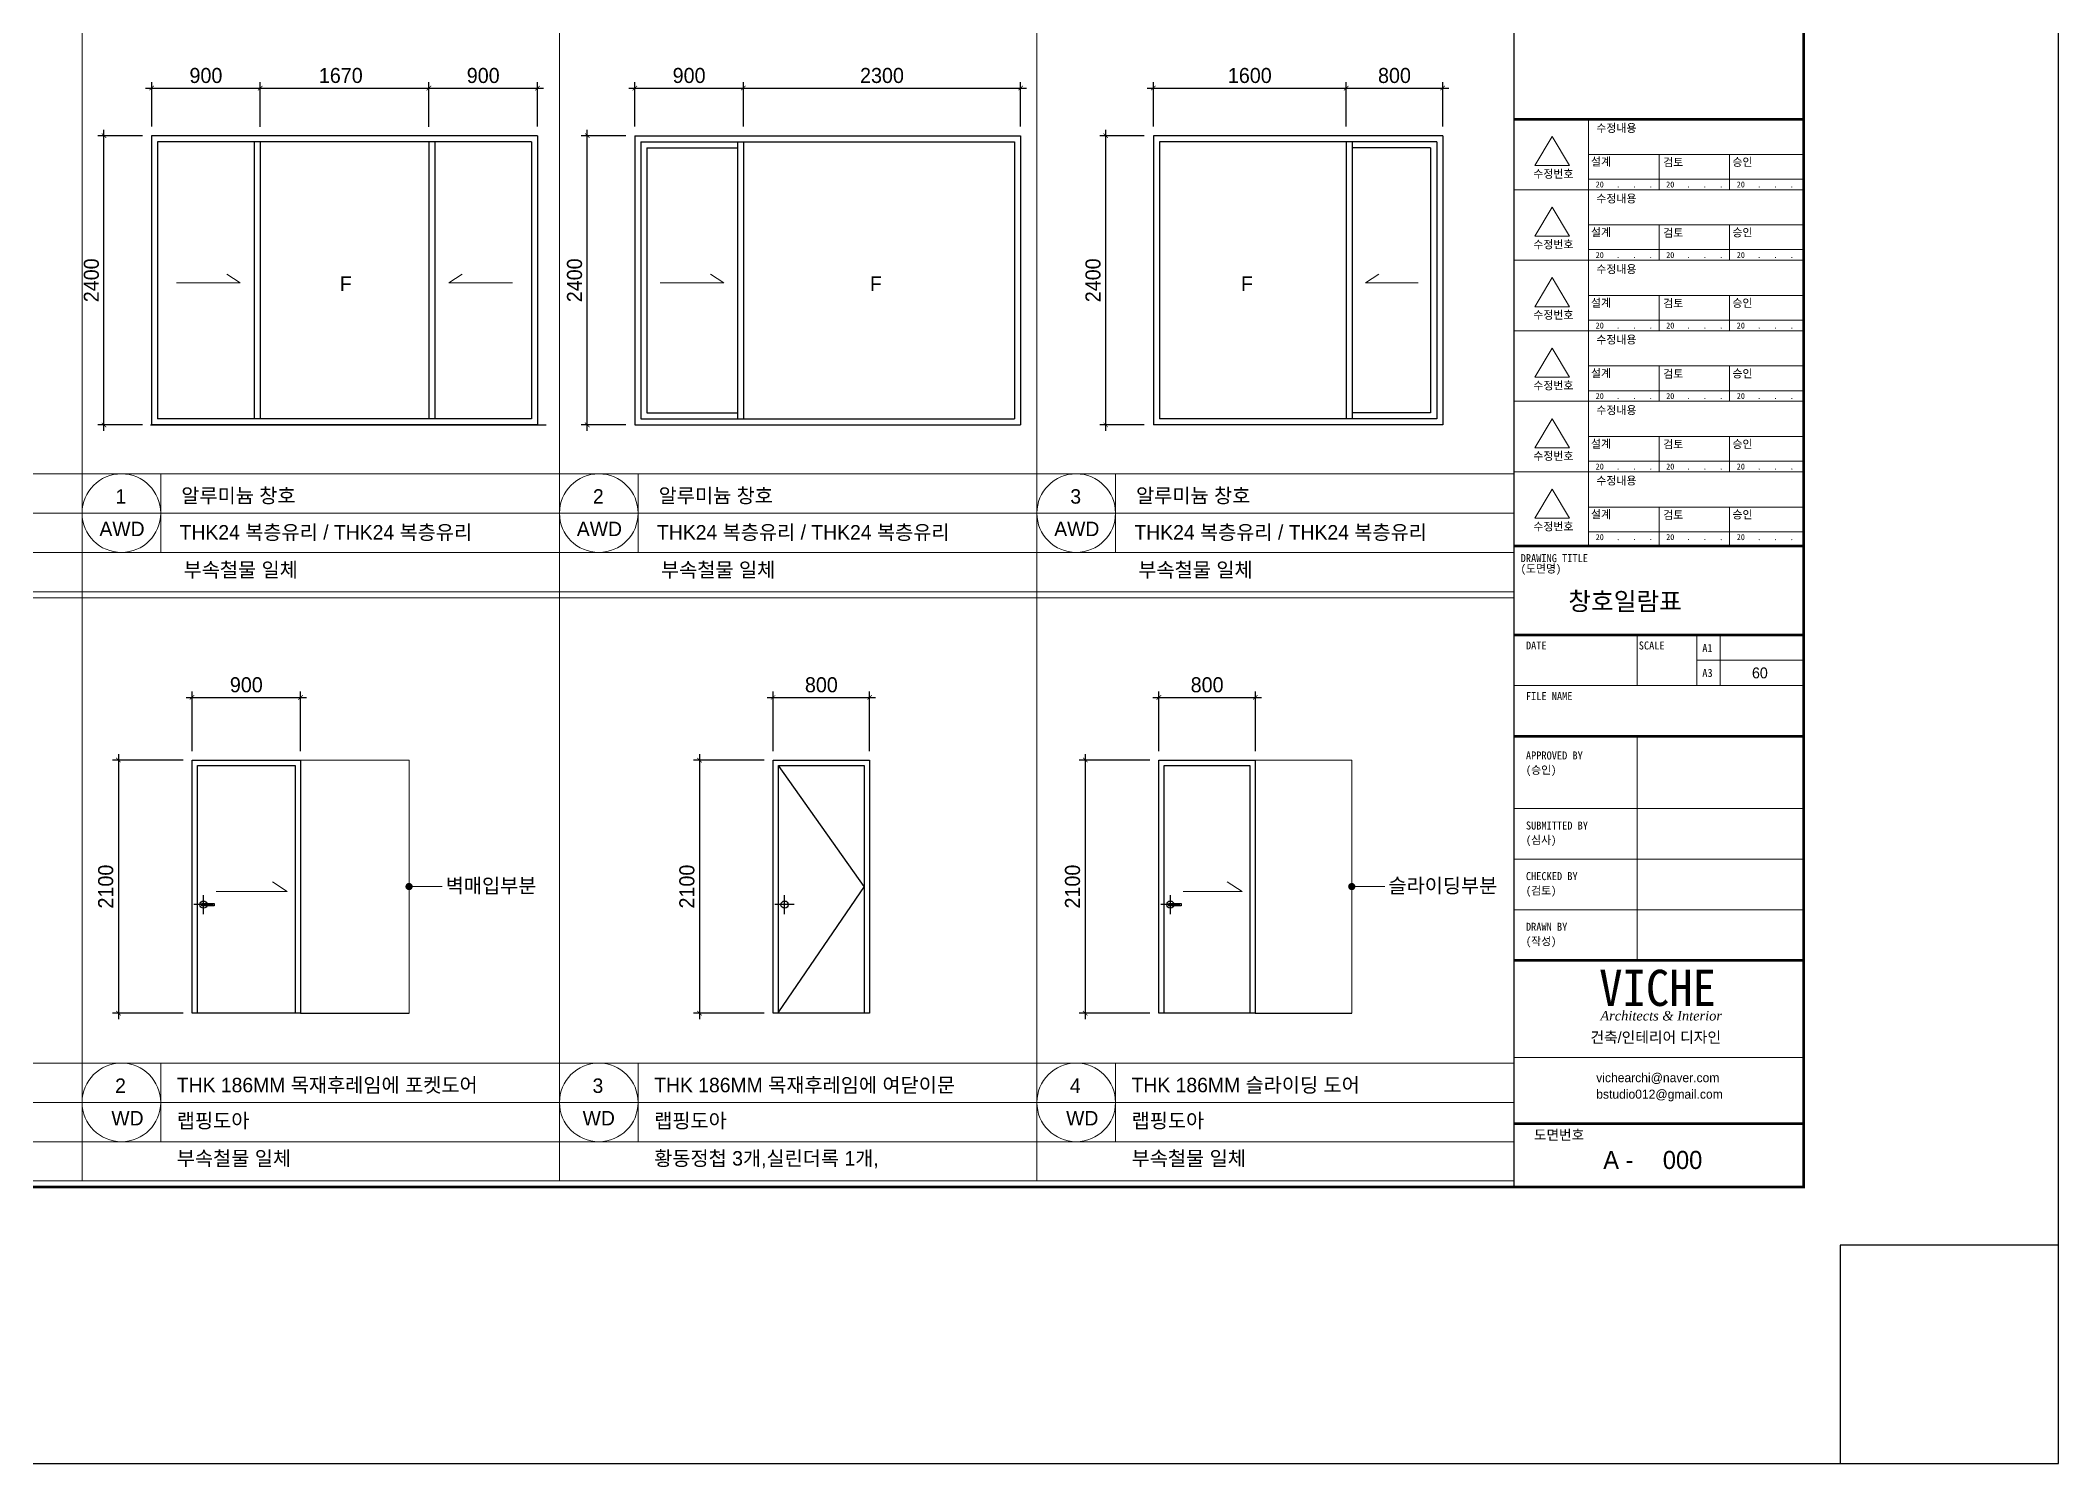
# Model space of a CAD drawing. Header units: millimetres. Extents: x 2237537 to 2823092, y 532110 to 734861.
# Drawn here: x 2459702 to 2476443, y 678929 to 690740 of the extents above; entities that cross this region are included whole.
import ezdxf
from ezdxf.enums import TextEntityAlignment as Align
from ezdxf.lldxf.tags import DXFTag

# ---------------------------------------------------------------- set-up
doc = ezdxf.new("R2010")
doc.units = ezdxf.units.MM
doc.header["$LTSCALE"] = 300
doc.header["$MEASUREMENT"] = 0
doc.layers.get('0').update_dxf_attribs({"lineweight": 0})
for name, color, linetype in [('2', 2, 'Continuous'), ('6', 6, 'Continuous'), ('A-ELEV-2', 2, 'Continuous'), ('A-GLAZ-SILL', 1, 'Continuous'), ('A-SHT', 9, 'Continuous'), ('BOX-T1', 3, 'Continuous'), ('BOX-T2', 4, 'Continuous'), ('CEN', 1, 'CEN'), ('COL', 2, 'Continuous'), ('DIM', 7, 'Continuous'), ('ELE', 6, 'Continuous'), ('Elev_Plan_S', 7, 'Continuous'), ('FORM', 4, 'Continuous'), ('TEX', 3, 'Continuous'), ('WID', 4, 'Continuous'), ('도면층4', 3, 'Continuous')]:
    doc.layers.add(name, color=color, linetype=linetype)
doc.styles.add('box3', font='Expo M.ttf')
doc.styles.add('box4', font='GulimChe.ttf')
doc.styles.add('doul2', font='TIMESI.TTF')
doc.styles.add('M', font='H2HDRM.TTF')
doc.styles.add('RXHS', font='Expo M.ttf')
doc.styles.add('STYLE1', font='DotumChe.ttf')
doc.styles.add('주열', font='Dotum.ttf')
doc.styles.add('타이틀', font='H2HDRM.TTF')
tags = doc.linetypes.add('CEN', pattern=[62, 60, -1, 0, -1]).pattern_tags.tags
tags[10:11] = [DXFTag(74, 4), DXFTag(75, 0), DXFTag(340, '0'), DXFTag(46, 1.0), DXFTag(50, 0.0), DXFTag(44, 0.0), DXFTag(45, 0.0)]
tags[8:9] = [DXFTag(74, 4), DXFTag(75, 0), DXFTag(340, '0'), DXFTag(46, 1.0), DXFTag(50, 0.0), DXFTag(44, 0.0), DXFTag(45, 0.0)]
tags[6:7] = [DXFTag(74, 4), DXFTag(75, 0), DXFTag(340, '0'), DXFTag(46, 1.0), DXFTag(50, 0.0), DXFTag(44, 0.0), DXFTag(45, 0.0)]
tags[4:5] = [DXFTag(74, 4), DXFTag(75, 0), DXFTag(340, '0'), DXFTag(46, 1.0), DXFTag(50, 0.0), DXFTag(44, 0.0), DXFTag(45, 0.0)]
tags = doc.linetypes.add('HID', pattern=[2.3, 1.5, -0.8]).pattern_tags.tags
tags[6:7] = [DXFTag(74, 4), DXFTag(75, 0), DXFTag(340, '0'), DXFTag(46, 1.0), DXFTag(50, 0.0), DXFTag(44, 0.0), DXFTag(45, 0.0)]
tags[4:5] = [DXFTag(74, 4), DXFTag(75, 0), DXFTag(340, '0'), DXFTag(46, 1.0), DXFTag(50, 0.0), DXFTag(44, 0.0), DXFTag(45, 0.0)]
doc.dimstyles.new('M_DIMS_1_50', dxfattribs={"dimscale": 25, "dimtxt": 5, "dimasz": 1.5, "dimexe": 2, "dimexo": 3, "dimgap": 1, "dimtad": 0, "dimdec": 0, "dimlfac": -1, "dimzin": 3, "dimdsep": 46, "dimtxsty": 'M', "dimblk": 'ARCHTICK', "dimcen": 1, "dimdle": 2, "dimclrt": 256, "dimadec": 0, "dimazin": 0, "dimtfac": 0.75, "dimtdec": 0, "dimtix": 1, "dimtmove": 1, "dimatfit": 3, "dimfxl": 1, "dimtvp": 0.75, "dimtolj": 1, "dimtzin": 0, "dimlwd": -1, "dimlwe": -1, "dimarcsym": 0})

# ---------------------------------------------------------------- blocks, each defined once
blk = doc.blocks.new('_ArchTick')
at = {"color": 0, "linetype": 'ByBlock', "const_width": 0.15}
blk.add_lwpolyline([(-0.5, -0.5), (0.5, 0.5)], dxfattribs=at)
blk = doc.blocks.new('*D5')
at = {"layer": 'DEFPOINTS', "color": 0, "ltscale": 10000}
for p in [(2460960, 684768), (2460349, 682668), (2460960, 682668)]:
    blk.add_point(p, dxfattribs=at)
at = {"layer": 'Elev_Plan_S', "color": 0, "ltscale": 10000}
for p, q in [((2460885, 684768), (2460299, 684768)), ((2460349, 684818), (2460349, 682618)), ((2460885, 682668), (2460299, 682668))]:
    blk.add_line(p, q, dxfattribs=at)
at = {"layer": 'Elev_Plan_S', "color": 0, "ltscale": 10000, "xscale": 37.5, "yscale": 37.5, "zscale": 37.5}
for p, rotation in [((2460349, 684768), 90), ((2460349, 682668), 270)]:
    blk.add_blockref('_ArchTick', p, dxfattribs=dict(at, rotation=rotation))
at = {"layer": 'Elev_Plan_S', "ltscale": 10000, "insert": (2460244, 683718), "char_height": 125, "attachment_point": 5, "rotation": 90, "style": 'M'}
blk.add_mtext('\\A1;2100', dxfattribs=at)
blk = doc.blocks.new('*D6')
at = {"layer": 'DEFPOINTS', "color": 0, "ltscale": 10000}
for p in [(2461860, 685288), (2460960, 684768), (2461860, 684768)]:
    blk.add_point(p, dxfattribs=at)
at = {"layer": 'Elev_Plan_S', "color": 0, "ltscale": 10000}
for p, q in [((2460910, 685288), (2461910, 685288)), ((2460960, 684843), (2460960, 685338)), ((2461860, 684843), (2461860, 685338))]:
    blk.add_line(p, q, dxfattribs=at)
at = {"layer": 'Elev_Plan_S', "color": 0, "ltscale": 10000, "xscale": 37.5, "yscale": 37.5, "zscale": 37.5, "rotation": 180}
blk.add_blockref('_ArchTick', (2460960, 685288), dxfattribs=at)
at = {"layer": 'Elev_Plan_S', "color": 0, "ltscale": 10000, "xscale": 37.5, "yscale": 37.5, "zscale": 37.5}
blk.add_blockref('_ArchTick', (2461860, 685288), dxfattribs=at)
at = {"layer": 'Elev_Plan_S', "ltscale": 10000, "insert": (2461410, 685392), "char_height": 125, "attachment_point": 5, "style": 'M'}
blk.add_mtext('\\A1;900', dxfattribs=at)
blk = doc.blocks.new('*D168')
at = {"layer": 'DEFPOINTS', "color": 0, "ltscale": 10000}
for p in [(2460229, 689949), (2460625, 689949), (2460625, 687549)]:
    blk.add_point(p, dxfattribs=at)
at = {"layer": 'Elev_Plan_S', "color": 0, "ltscale": 10000}
for p, q in [((2460550, 689949), (2460179, 689949)), ((2460229, 687499), (2460229, 689999)), ((2460550, 687549), (2460179, 687549))]:
    blk.add_line(p, q, dxfattribs=at)
at = {"layer": 'Elev_Plan_S', "color": 0, "ltscale": 10000, "xscale": 37.5, "yscale": 37.5, "zscale": 37.5}
for p, rotation in [((2460229, 689949), 90), ((2460229, 687549), 270)]:
    blk.add_blockref('_ArchTick', p, dxfattribs=dict(at, rotation=rotation))
at = {"layer": 'Elev_Plan_S', "ltscale": 10000, "insert": (2460125, 688749), "char_height": 125, "attachment_point": 5, "rotation": 90, "style": 'M'}
blk.add_mtext('\\A1;2400', dxfattribs=at)
blk = doc.blocks.new('*D169')
at = {"layer": 'DEFPOINTS', "color": 0, "ltscale": 10000}
for p in [(2461525, 690344), (2460625, 689949), (2461525, 689949)]:
    blk.add_point(p, dxfattribs=at)
at = {"layer": 'Elev_Plan_S', "color": 0, "ltscale": 10000}
for p, q in [((2460575, 690344), (2461575, 690344)), ((2460625, 690024), (2460625, 690394)), ((2461525, 690024), (2461525, 690394))]:
    blk.add_line(p, q, dxfattribs=at)
at = {"layer": 'Elev_Plan_S', "color": 0, "ltscale": 10000, "xscale": 37.5, "yscale": 37.5, "zscale": 37.5, "rotation": 180}
blk.add_blockref('_ArchTick', (2460625, 690344), dxfattribs=at)
at = {"layer": 'Elev_Plan_S', "color": 0, "ltscale": 10000, "xscale": 37.5, "yscale": 37.5, "zscale": 37.5}
blk.add_blockref('_ArchTick', (2461525, 690344), dxfattribs=at)
at = {"layer": 'Elev_Plan_S', "ltscale": 10000, "insert": (2461075, 690448), "char_height": 125, "attachment_point": 5, "style": 'M'}
blk.add_mtext('\\A1;900', dxfattribs=at)
blk = doc.blocks.new('*D170')
at = {"layer": 'DEFPOINTS', "color": 0, "ltscale": 10000}
for p in [(2463825, 690344), (2462925, 689949), (2463825, 689949)]:
    blk.add_point(p, dxfattribs=at)
at = {"layer": 'Elev_Plan_S', "color": 0, "ltscale": 10000}
for p, q in [((2462875, 690344), (2463875, 690344)), ((2462925, 690024), (2462925, 690394)), ((2463825, 690024), (2463825, 690394))]:
    blk.add_line(p, q, dxfattribs=at)
at = {"layer": 'Elev_Plan_S', "color": 0, "ltscale": 10000, "xscale": 37.5, "yscale": 37.5, "zscale": 37.5, "rotation": 180}
blk.add_blockref('_ArchTick', (2462925, 690344), dxfattribs=at)
at = {"layer": 'Elev_Plan_S', "color": 0, "ltscale": 10000, "xscale": 37.5, "yscale": 37.5, "zscale": 37.5}
blk.add_blockref('_ArchTick', (2463825, 690344), dxfattribs=at)
at = {"layer": 'Elev_Plan_S', "ltscale": 10000, "insert": (2463375, 690448), "char_height": 125, "attachment_point": 5, "style": 'M'}
blk.add_mtext('\\A1;900', dxfattribs=at)
blk = doc.blocks.new('*D171')
at = {"layer": 'DEFPOINTS', "color": 0, "ltscale": 10000}
for p in [(2464238, 689949), (2464633, 689949), (2464633, 687549)]:
    blk.add_point(p, dxfattribs=at)
at = {"layer": 'Elev_Plan_S', "color": 0, "ltscale": 10000}
for p, q in [((2464558, 689949), (2464188, 689949)), ((2464238, 687499), (2464238, 689999)), ((2464558, 687549), (2464188, 687549))]:
    blk.add_line(p, q, dxfattribs=at)
at = {"layer": 'Elev_Plan_S', "color": 0, "ltscale": 10000, "xscale": 37.5, "yscale": 37.5, "zscale": 37.5}
for p, rotation in [((2464238, 689949), 90), ((2464238, 687549), 270)]:
    blk.add_blockref('_ArchTick', p, dxfattribs=dict(at, rotation=rotation))
at = {"layer": 'Elev_Plan_S', "ltscale": 10000, "insert": (2464133, 688749), "char_height": 125, "attachment_point": 5, "rotation": 90, "style": 'M'}
blk.add_mtext('\\A1;2400', dxfattribs=at)
blk = doc.blocks.new('*D172')
at = {"layer": 'DEFPOINTS', "color": 0, "ltscale": 10000}
for p in [(2465533, 690344), (2464633, 689949), (2465533, 689949)]:
    blk.add_point(p, dxfattribs=at)
at = {"layer": 'Elev_Plan_S', "color": 0, "ltscale": 10000}
for p, q in [((2464583, 690344), (2465583, 690344)), ((2464633, 690024), (2464633, 690394)), ((2465533, 690024), (2465533, 690394))]:
    blk.add_line(p, q, dxfattribs=at)
at = {"layer": 'Elev_Plan_S', "color": 0, "ltscale": 10000, "xscale": 37.5, "yscale": 37.5, "zscale": 37.5, "rotation": 180}
blk.add_blockref('_ArchTick', (2464633, 690344), dxfattribs=at)
at = {"layer": 'Elev_Plan_S', "color": 0, "ltscale": 10000, "xscale": 37.5, "yscale": 37.5, "zscale": 37.5}
blk.add_blockref('_ArchTick', (2465533, 690344), dxfattribs=at)
at = {"layer": 'Elev_Plan_S', "ltscale": 10000, "insert": (2465083, 690448), "char_height": 125, "attachment_point": 5, "style": 'M'}
blk.add_mtext('\\A1;900', dxfattribs=at)
blk = doc.blocks.new('*D173')
at = {"layer": 'DEFPOINTS', "color": 0, "ltscale": 10000}
for p in [(2467833, 690344), (2465533, 689949), (2467833, 689949)]:
    blk.add_point(p, dxfattribs=at)
at = {"layer": 'Elev_Plan_S', "color": 0, "ltscale": 10000}
for p, q in [((2465483, 690344), (2467883, 690344)), ((2465533, 690024), (2465533, 690394)), ((2467833, 690024), (2467833, 690394))]:
    blk.add_line(p, q, dxfattribs=at)
at = {"layer": 'Elev_Plan_S', "color": 0, "ltscale": 10000, "xscale": 37.5, "yscale": 37.5, "zscale": 37.5, "rotation": 180}
blk.add_blockref('_ArchTick', (2465533, 690344), dxfattribs=at)
at = {"layer": 'Elev_Plan_S', "color": 0, "ltscale": 10000, "xscale": 37.5, "yscale": 37.5, "zscale": 37.5}
blk.add_blockref('_ArchTick', (2467833, 690344), dxfattribs=at)
at = {"layer": 'Elev_Plan_S', "ltscale": 10000, "insert": (2466683, 690448), "char_height": 125, "attachment_point": 5, "style": 'M'}
blk.add_mtext('\\A1;2300', dxfattribs=at)
blk = doc.blocks.new('*D174')
at = {"layer": 'DEFPOINTS', "color": 0, "ltscale": 10000}
for p in [(2468539, 689949), (2468934, 689949), (2468934, 687549)]:
    blk.add_point(p, dxfattribs=at)
at = {"layer": 'Elev_Plan_S', "color": 0, "ltscale": 10000}
for p, q in [((2468859, 689949), (2468489, 689949)), ((2468539, 687499), (2468539, 689999)), ((2468859, 687549), (2468489, 687549))]:
    blk.add_line(p, q, dxfattribs=at)
at = {"layer": 'Elev_Plan_S', "color": 0, "ltscale": 10000, "xscale": 37.5, "yscale": 37.5, "zscale": 37.5}
for p, rotation in [((2468539, 689949), 90), ((2468539, 687549), 270)]:
    blk.add_blockref('_ArchTick', p, dxfattribs=dict(at, rotation=rotation))
at = {"layer": 'Elev_Plan_S', "ltscale": 10000, "insert": (2468434, 688749), "char_height": 125, "attachment_point": 5, "rotation": 90, "style": 'M'}
blk.add_mtext('\\A1;2400', dxfattribs=at)
blk = doc.blocks.new('*D175')
at = {"layer": 'DEFPOINTS', "color": 0, "ltscale": 10000}
for p in [(2470534, 690344), (2468934, 689949), (2470534, 689949)]:
    blk.add_point(p, dxfattribs=at)
at = {"layer": 'Elev_Plan_S', "color": 0, "ltscale": 10000}
for p, q in [((2468884, 690344), (2470584, 690344)), ((2468934, 690024), (2468934, 690394)), ((2470534, 690024), (2470534, 690394))]:
    blk.add_line(p, q, dxfattribs=at)
at = {"layer": 'Elev_Plan_S', "color": 0, "ltscale": 10000, "xscale": 37.5, "yscale": 37.5, "zscale": 37.5, "rotation": 180}
blk.add_blockref('_ArchTick', (2468934, 690344), dxfattribs=at)
at = {"layer": 'Elev_Plan_S', "color": 0, "ltscale": 10000, "xscale": 37.5, "yscale": 37.5, "zscale": 37.5}
blk.add_blockref('_ArchTick', (2470534, 690344), dxfattribs=at)
at = {"layer": 'Elev_Plan_S', "ltscale": 10000, "insert": (2469734, 690448), "char_height": 125, "attachment_point": 5, "style": 'M'}
blk.add_mtext('\\A1;1600', dxfattribs=at)
blk = doc.blocks.new('*D176')
at = {"layer": 'DEFPOINTS', "color": 0, "ltscale": 10000}
for p in [(2471334, 690344), (2470534, 689949), (2471334, 689949)]:
    blk.add_point(p, dxfattribs=at)
at = {"layer": 'Elev_Plan_S', "color": 0, "ltscale": 10000}
for p, q in [((2470484, 690344), (2471384, 690344)), ((2470534, 690024), (2470534, 690394)), ((2471334, 690024), (2471334, 690394))]:
    blk.add_line(p, q, dxfattribs=at)
at = {"layer": 'Elev_Plan_S', "color": 0, "ltscale": 10000, "xscale": 37.5, "yscale": 37.5, "zscale": 37.5, "rotation": 180}
blk.add_blockref('_ArchTick', (2470534, 690344), dxfattribs=at)
at = {"layer": 'Elev_Plan_S', "color": 0, "ltscale": 10000, "xscale": 37.5, "yscale": 37.5, "zscale": 37.5}
blk.add_blockref('_ArchTick', (2471334, 690344), dxfattribs=at)
at = {"layer": 'Elev_Plan_S', "ltscale": 10000, "insert": (2470934, 690448), "char_height": 125, "attachment_point": 5, "style": 'M'}
blk.add_mtext('\\A1;800', dxfattribs=at)
blk = doc.blocks.new('*D177')
at = {"layer": 'DEFPOINTS', "color": 0, "ltscale": 10000}
for p in [(2465780, 684768), (2465169, 682668), (2465780, 682668)]:
    blk.add_point(p, dxfattribs=at)
at = {"layer": 'Elev_Plan_S', "color": 0, "ltscale": 10000}
for p, q in [((2465705, 684768), (2465119, 684768)), ((2465169, 684818), (2465169, 682618)), ((2465705, 682668), (2465119, 682668))]:
    blk.add_line(p, q, dxfattribs=at)
at = {"layer": 'Elev_Plan_S', "color": 0, "ltscale": 10000, "xscale": 37.5, "yscale": 37.5, "zscale": 37.5}
for p, rotation in [((2465169, 684768), 90), ((2465169, 682668), 270)]:
    blk.add_blockref('_ArchTick', p, dxfattribs=dict(at, rotation=rotation))
at = {"layer": 'Elev_Plan_S', "ltscale": 10000, "insert": (2465065, 683718), "char_height": 125, "attachment_point": 5, "rotation": 90, "style": 'M'}
blk.add_mtext('\\A1;2100', dxfattribs=at)
blk = doc.blocks.new('*D178')
at = {"layer": 'DEFPOINTS', "color": 0, "ltscale": 10000}
for p in [(2466580, 685288), (2465780, 684768), (2466580, 684768)]:
    blk.add_point(p, dxfattribs=at)
at = {"layer": 'Elev_Plan_S', "color": 0, "ltscale": 10000}
for p, q in [((2465730, 685288), (2466630, 685288)), ((2465780, 684843), (2465780, 685338)), ((2466580, 684843), (2466580, 685338))]:
    blk.add_line(p, q, dxfattribs=at)
at = {"layer": 'Elev_Plan_S', "color": 0, "ltscale": 10000, "xscale": 37.5, "yscale": 37.5, "zscale": 37.5, "rotation": 180}
blk.add_blockref('_ArchTick', (2465780, 685288), dxfattribs=at)
at = {"layer": 'Elev_Plan_S', "color": 0, "ltscale": 10000, "xscale": 37.5, "yscale": 37.5, "zscale": 37.5}
blk.add_blockref('_ArchTick', (2466580, 685288), dxfattribs=at)
at = {"layer": 'Elev_Plan_S', "ltscale": 10000, "insert": (2466180, 685392), "char_height": 125, "attachment_point": 5, "style": 'M'}
blk.add_mtext('\\A1;800', dxfattribs=at)
blk = doc.blocks.new('*D179')
at = {"layer": 'DEFPOINTS', "color": 0, "ltscale": 10000}
for p in [(2468980, 684768), (2468369, 682668), (2468980, 682668)]:
    blk.add_point(p, dxfattribs=at)
at = {"layer": 'Elev_Plan_S', "color": 0, "ltscale": 10000}
for p, q in [((2468905, 684768), (2468319, 684768)), ((2468369, 684818), (2468369, 682618)), ((2468905, 682668), (2468319, 682668))]:
    blk.add_line(p, q, dxfattribs=at)
at = {"layer": 'Elev_Plan_S', "color": 0, "ltscale": 10000, "xscale": 37.5, "yscale": 37.5, "zscale": 37.5}
for p, rotation in [((2468369, 684768), 90), ((2468369, 682668), 270)]:
    blk.add_blockref('_ArchTick', p, dxfattribs=dict(at, rotation=rotation))
at = {"layer": 'Elev_Plan_S', "ltscale": 10000, "insert": (2468264, 683718), "char_height": 125, "attachment_point": 5, "rotation": 90, "style": 'M'}
blk.add_mtext('\\A1;2100', dxfattribs=at)
blk = doc.blocks.new('*D180')
at = {"layer": 'DEFPOINTS', "color": 0, "ltscale": 10000}
for p in [(2469780, 685288), (2468980, 684768), (2469780, 684768)]:
    blk.add_point(p, dxfattribs=at)
at = {"layer": 'Elev_Plan_S', "color": 0, "ltscale": 10000}
for p, q in [((2468930, 685288), (2469830, 685288)), ((2468980, 684843), (2468980, 685338)), ((2469780, 684843), (2469780, 685338))]:
    blk.add_line(p, q, dxfattribs=at)
at = {"layer": 'Elev_Plan_S', "color": 0, "ltscale": 10000, "xscale": 37.5, "yscale": 37.5, "zscale": 37.5, "rotation": 180}
blk.add_blockref('_ArchTick', (2468980, 685288), dxfattribs=at)
at = {"layer": 'Elev_Plan_S', "color": 0, "ltscale": 10000, "xscale": 37.5, "yscale": 37.5, "zscale": 37.5}
blk.add_blockref('_ArchTick', (2469780, 685288), dxfattribs=at)
at = {"layer": 'Elev_Plan_S', "ltscale": 10000, "insert": (2469380, 685392), "char_height": 125, "attachment_point": 5, "style": 'M'}
blk.add_mtext('\\A1;800', dxfattribs=at)
blk = doc.blocks.new('FORM')
for p, q in [((156736, 34982), (156736, 34282)), ((157563, 34982), (157563, 34282)), ((157883, 34982), (157883, 34282)), ((157563, 34632), (159038, 34632)), ((155038, 34282), (159038, 34282)), ((156736, 33582), (156736, 30482)), ((155038, 32582), (159038, 32582)), ((155038, 31882), (159038, 31882)), ((155038, 31182), (159038, 31182))]:
    blk.add_line(p, q)
for points in [[(155561, 41874), (155320, 41473), (155801, 41473), (155561, 41874)], [(156063, 42115), (156063, 41140)], [(156063, 41627), (159038, 41627)], [(157039, 41627), (157039, 41140)], [(158014, 41627), (158014, 41140)], [(155038, 41140), (159038, 41140)], [(155038, 41140), (159038, 41140)], [(156063, 41286), (159038, 41286)], [(156063, 41140), (156063, 40164)], [(155561, 40899), (155320, 40497), (155801, 40497), (155561, 40899)], [(156063, 40652), (159038, 40652)], [(157039, 40652), (157039, 40164)], [(158014, 40652), (158014, 40164)], [(156063, 40311), (159038, 40311)], [(155038, 40164), (159038, 40164)], [(155038, 40164), (159038, 40164)], [(155561, 39924), (155320, 39522), (155801, 39522), (155561, 39924)], [(156063, 40164), (156063, 39189)], [(156063, 39677), (159038, 39677)], [(157039, 39677), (157039, 39189)], [(158014, 39677), (158014, 39189)], [(155038, 39189), (159038, 39189)], [(155038, 39189), (159038, 39189)], [(156063, 39335), (159038, 39335)], [(156063, 39189), (156063, 38214)], [(155561, 38948), (155320, 38547), (155801, 38547), (155561, 38948)], [(156063, 38702), (159038, 38702)], [(157039, 38702), (157039, 38214)], [(158014, 38702), (158014, 38214)], [(156063, 38360), (159038, 38360)], [(155038, 38214), (159038, 38214)], [(155038, 38214), (159038, 38214)], [(155561, 37973), (155320, 37571), (155801, 37571), (155561, 37973)], [(156063, 38214), (156063, 37239)], [(156063, 37726), (159038, 37726)], [(157039, 37726), (157039, 37239)], [(158014, 37726), (158014, 37239)], [(155038, 37239), (159038, 37239)], [(155038, 37239), (159038, 37239)], [(156063, 37385), (159038, 37385)], [(156063, 37239), (156063, 36213)], [(155561, 36998), (155320, 36596), (155801, 36596), (155561, 36998)], [(156063, 36751), (159038, 36751)], [(157039, 36751), (157039, 36213)], [(158014, 36751), (158014, 36213)], [(156063, 36410), (159038, 36410)], [(155038, 29140), (159038, 29140)]]:
    blk.add_lwpolyline(points)
at = {"layer": 'A-SHT'}
blk.add_lwpolyline([(157038, 42115), (159038, 42115)], dxfattribs=at)
at = {"layer": 'FORM', "flags": 128}
blk.add_lwpolyline([(162564, 26543), (159542, 26543), (159542, 23521), (162564, 23521), (162564, 58478), (159542, 58478), (159542, 55456), (162564, 55456), (162564, 58478), (115719, 58478), (115719, 55456), (118742, 55456), (118742, 58478), (115719, 58478), (115719, 23521), (118742, 23521), (118742, 26543), (115719, 26543), (115719, 23521), (162564, 23521)], dxfattribs=at)
at = {"layer": 'FORM', "const_width": 37.8}
blk.add_lwpolyline([(120245, 27347), (120245, 54452), (159038, 54452), (159038, 27347)], close=True, dxfattribs=at)
at = {"layer": 'FORM'}
for points, const_width in [([(155038, 42115), (159038, 42115)], 37.5), ([(155038, 36213), (159038, 36213)], 37.5), ([(155038, 34982), (159038, 34982)], 37.5), ([(155038, 33582), (159038, 33582)], 37.1), ([(155038, 30482), (159038, 30482)], 37.1), ([(155038, 28225), (159038, 28225)], 37.5)]:
    blk.add_lwpolyline(points, dxfattribs=dict(at, const_width=const_width))
at = {"layer": 'BOX-T2', "style": 'box4'}
for s, height, p in [('수정내용', 110.6, (156172, 41937)), ('설계', 110.6, (156098, 41472)), ('검토', 110.6, (157097, 41464)), ('승인', 110.6, (158054, 41468)), ('수정번호', 110.6, (155301, 41303)), ('20   .   .   .', 82.9, (156163, 41171)), ('수정내용', 110.6, (156172, 40962)), ('20   .   .   .', 82.9, (157138, 41171)), ('20   .   .   .', 82.9, (158114, 41171)), ('설계', 110.6, (156098, 40496)), ('검토', 110.6, (157097, 40488)), ('승인', 110.6, (158054, 40493)), ('수정번호', 110.6, (155301, 40328)), ('20   .   .   .', 82.9, (156163, 40195)), ('20   .   .   .', 82.9, (157138, 40195)), ('20   .   .   .', 82.9, (158114, 40195)), ('수정내용', 110.6, (156172, 39986)), ('설계', 110.6, (156098, 39521)), ('검토', 110.6, (157097, 39513)), ('승인', 110.6, (158054, 39518)), ('수정번호', 110.6, (155301, 39353)), ('20   .   .   .', 82.9, (156163, 39220)), ('수정내용', 110.6, (156172, 39011)), ('20   .   .   .', 82.9, (157138, 39220)), ('20   .   .   .', 82.9, (158114, 39220)), ('설계', 110.6, (156098, 38546)), ('검토', 110.6, (157097, 38538)), ('승인', 110.6, (158054, 38542)), ('수정번호', 110.6, (155301, 38377)), ('20   .   .   .', 82.9, (156163, 38245)), ('20   .   .   .', 82.9, (157138, 38245)), ('20   .   .   .', 82.9, (158114, 38245)), ('수정내용', 110.6, (156172, 38036)), ('설계', 110.6, (156098, 37571)), ('검토', 110.6, (157097, 37563)), ('승인', 110.6, (158054, 37567)), ('수정번호', 110.6, (155301, 37402)), ('20   .   .   .', 82.9, (156163, 37270)), ('수정내용', 110.6, (156172, 37061)), ('20   .   .   .', 82.9, (157138, 37270)), ('20   .   .   .', 82.9, (158114, 37270)), ('설계', 110.6, (156098, 36595)), ('검토', 110.6, (157097, 36587)), ('승인', 110.6, (158054, 36592)), ('수정번호', 110.6, (155301, 36427)), ('20   .   .   .', 82.9, (156163, 36294)), ('20   .   .   .', 82.9, (157138, 36294)), ('20   .   .   .', 82.9, (158114, 36294)), ('DRAWING TITLE', 110.59, (155127, 35989)), ('(도면명)', 110.6, (155127, 35843)), ('DATE', 110.6, (155199, 34781)), ('SCALE', 110.6, (156759, 34781)), ('A1', 110.6, (157637, 34746)), ('A3', 110.6, (157637, 34402)), ('FILE NAME', 110.6, (155199, 34081)), ('APPROVED BY', 110.59, (155199, 33260)), ('(승인)', 110.6, (155199, 33060)), ('SUBMITTED BY', 110.59, (155199, 32291)), ('(심사)', 110.6, (155199, 32091)), ('CHECKED BY', 110.6, (155199, 31591)), ('(검토)', 110.6, (155199, 31391)), ('DRAWN BY', 110.6, (155199, 30891)), ('(작성)', 110.6, (155199, 30691)), ('도면번호', 138.3, (155310, 28000))]:
    blk.add_text(s, height=height, dxfattribs=at).set_placement(p)

msp = doc.modelspace()

# ---------------------------------------------------------------- linework, layer by layer
at = {"color": 2}
for p, q in [((2460047.8, 686115), (2460047.8, 695945)), ((2464007.8, 686165), (2464007.8, 695945)), ((2467967.8, 686165), (2467967.8, 695945)), ((2471927.8, 686165), (2451046.9, 686165)), ((2471927.8, 686115), (2451046.9, 686115)), ((2460047.8, 681275), (2460047.8, 686115)), ((2464007.8, 681275), (2464007.8, 686165)), ((2467967.8, 681275), (2467967.8, 686165)), ((2471927.8, 681275), (2451046.9, 681275))]:
    msp.add_line(p, q, dxfattribs=at)
for p, q in [((2461360, 688727.5), (2461249, 688800.2)), ((2463089.2, 688727.5), (2463200.2, 688800.2)), ((2465372, 688727.5), (2465261, 688800.2)), ((2470693.2, 688727.5), (2470804.2, 688800.2)), ((2461360, 688727.5), (2460829.9, 688727.5)), ((2463089.2, 688727.5), (2463619.3, 688727.5)), ((2465372, 688727.5), (2464841.9, 688727.5)), ((2470693.2, 688727.5), (2471130.3, 688727.5)), ((2461750, 683676.6), (2461626.7, 683757.3)), ((2469670, 683676.6), (2469546.7, 683757.3)), ((2461750, 683676.6), (2461161, 683676.6)), ((2463035.3, 683718.2), (2462759.9, 683718.2)), ((2469670, 683676.6), (2469181, 683676.6)), ((2470855.3, 683718.2), (2470579.9, 683718.2)), ((2471927.8, 681225), (2451046.9, 681225))]:
    msp.add_line(p, q)
at = {"ltscale": 10000}
for p, q in [((2471927.8, 687143), (2451046.9, 687143)), ((2460699.8, 687143), (2460699.8, 686491)), ((2464659.8, 687143), (2464659.8, 686491)), ((2468619.8, 687143), (2468619.8, 686491)), ((2471927.8, 686817), (2451046.9, 686817)), ((2471927.8, 686491), (2451046.9, 686491)), ((2471927.8, 682253), (2451046.9, 682253)), ((2460699.8, 682253), (2460699.8, 681601)), ((2464659.8, 682253), (2464659.8, 681601)), ((2468619.8, 682253), (2468619.8, 681601)), ((2471927.8, 681927), (2451046.9, 681927)), ((2471927.8, 681601), (2451046.9, 681601))]:
    msp.add_line(p, q, dxfattribs=at)
at = {"linetype": 'HID', "ltscale": 0.3}
for p, q in [((2461859.9, 684768.2), (2462759.9, 684768.2)), ((2462759.9, 684768.2), (2462759.9, 682668.2)), ((2469779.9, 684768.2), (2470579.9, 684768.2)), ((2470579.9, 684768.2), (2470579.9, 682668.2))]:
    msp.add_line(p, q, dxfattribs=at)
at = {"const_width": 30}
for points in [[(2462744.9, 683718.2, 1), (2462774.9, 683718.2, 1)], [(2470564.9, 683718.2, 1), (2470594.9, 683718.2, 1)]]:
    msp.add_lwpolyline(points, format="xyb", close=True, dxfattribs=at)
at = {"ltscale": 10000}
for centre in [(2460373.8, 686817), (2464333.8, 686817), (2468293.8, 686817), (2460373.8, 681927), (2464333.8, 681927), (2468293.8, 681927)]:
    msp.add_circle(centre, 326, dxfattribs=at)
at = {"layer": '2'}
for p, q in [((2464633.3, 689948.5), (2464633.3, 687548.5)), ((2464633.3, 689948.5), (2467833.3, 689948.5)), ((2467833.3, 689948.5), (2467833.3, 687548.5)), ((2468934.2, 689948.5), (2468934.2, 687548.5)), ((2471334.2, 689948.5), (2468934.2, 689948.5)), ((2471334.2, 689948.5), (2471334.2, 687548.5)), ((2464633.3, 687548.5), (2467833.3, 687548.5)), ((2471334.2, 687548.5), (2468934.2, 687548.5))]:
    msp.add_line(p, q, dxfattribs=at)
at = {"layer": '6'}
for points in [[(2461041.1, 683576.7), (2461144.3, 683576.7), (2461144.3, 683557.9), (2461041.1, 683557.9)], [(2469061.1, 683576.7), (2469164.3, 683576.7), (2469164.3, 683557.9), (2469061.1, 683557.9)]]:
    msp.add_lwpolyline(points, close=True, dxfattribs=at)
at = {"layer": 'A-ELEV-2', "ltscale": 2}
for p, q in [((2463824.6, 689948.5), (2460624.6, 689948.5)), ((2460624.6, 689948.5), (2460624.6, 687548.5)), ((2463824.6, 689948.5), (2463824.6, 687548.5)), ((2463824.6, 687548.5), (2460624.6, 687548.5)), ((2460959.9, 682668.2), (2460959.9, 684768.2)), ((2460959.9, 684768.2), (2461859.9, 684768.2)), ((2461859.9, 684768.2), (2461859.9, 682668.2)), ((2465780.1, 682668.2), (2465780.1, 684768.2)), ((2465780.1, 684768.2), (2466580.1, 684768.2)), ((2466580.1, 684768.2), (2466580.1, 682668.2)), ((2468979.9, 682668.2), (2468979.9, 684768.2)), ((2468979.9, 684768.2), (2469779.9, 684768.2)), ((2469779.9, 684768.2), (2469779.9, 682668.2)), ((2461004.9, 682668.2), (2460959.9, 682668.2)), ((2461859.9, 682668.2), (2461004.9, 682668.2)), ((2461859.9, 682668.2), (2462759.9, 682668.2)), ((2465825.1, 682668.2), (2465780.1, 682668.2)), ((2466580.1, 682668.2), (2465825.1, 682668.2)), ((2469024.9, 682668.2), (2468979.9, 682668.2)), ((2469779.9, 682668.2), (2469024.9, 682668.2)), ((2469779.9, 682668.2), (2470579.9, 682668.2))]:
    msp.add_line(p, q, dxfattribs=at)
at = {"layer": 'A-GLAZ-SILL', "ltscale": 2}
for p, q in [((2461004.9, 682668.2), (2461004.9, 684723.2)), ((2461004.9, 684723.2), (2461814.9, 684723.2)), ((2461814.9, 684723.2), (2461814.9, 682668.2)), ((2465825.1, 682668.2), (2465825.1, 684723.2)), ((2465825.1, 684723.2), (2466535.1, 684723.2)), ((2466535.1, 684723.2), (2466535.1, 682668.2)), ((2469024.9, 682668.2), (2469024.9, 684723.2)), ((2469024.9, 684723.2), (2469734.9, 684723.2)), ((2469734.9, 684723.2), (2469734.9, 682668.2))]:
    msp.add_line(p, q, dxfattribs=at)
at = {"layer": 'CEN'}
for p, q in [((2460614.3, 687548.5), (2463896.3, 687548.5)), ((2466535.1, 683718.1), (2465825.1, 684723.2)), ((2461134.9, 683568.2), (2460974.9, 683568.2)), ((2461054.9, 683488.2), (2461054.9, 683648.1)), ((2465955.1, 683568.2), (2465795.1, 683568.2)), ((2466535.1, 683718.1), (2465825.1, 682678.4)), ((2465875.1, 683488.2), (2465875.1, 683648.1)), ((2469154.9, 683568.2), (2468994.9, 683568.2)), ((2469074.9, 683488.2), (2469074.9, 683648.1))]:
    msp.add_line(p, q, dxfattribs=at)
at = {"layer": 'ELE'}
for centre in [(2461054.9, 683568.2), (2465875.1, 683568.2), (2469074.9, 683568.2)]:
    msp.add_circle(centre, 30, dxfattribs=at)
at = {"layer": 'Elev_Plan_S', "ltscale": 10000}
for p, q in [((2461474.6, 690343.8), (2462974.6, 690343.8)), ((2461524.6, 690023.5), (2461524.6, 690393.8)), ((2462924.6, 690023.5), (2462924.6, 690393.8))]:
    msp.add_line(p, q, dxfattribs=at)
at = {"layer": 'FORM'}
msp.add_line((2471927.8, 681225), (2471927.8, 697488.1), dxfattribs=at)
at = {"layer": 'WID'}
for p, q in [((2460674.6, 689898.5), (2460674.6, 687598.5)), ((2463774.6, 689898.5), (2460674.6, 689898.5)), ((2461474.6, 689898.5), (2461474.6, 687598.5)), ((2461524.6, 689898.5), (2461524.6, 687598.5)), ((2462924.6, 689898.5), (2462924.6, 687598.5)), ((2462974.6, 689898.5), (2462974.6, 687598.5)), ((2463774.6, 689898.5), (2463774.6, 687598.5)), ((2464683.3, 689898.5), (2464683.3, 687598.5)), ((2464683.3, 689898.5), (2467783.3, 689898.5)), ((2464733.3, 689848.5), (2464733.3, 687648.5)), ((2464733.3, 689848.5), (2465483.3, 689848.5)), ((2465483.3, 689898.5), (2465483.3, 687598.5)), ((2465533.3, 689898.5), (2465533.3, 687598.5)), ((2467783.3, 689898.5), (2467783.3, 687598.5)), ((2468984.2, 689898.5), (2468984.2, 687598.5)), ((2471284.2, 689898.5), (2468984.2, 689898.5)), ((2470534.2, 689898.5), (2470534.2, 687598.5)), ((2470584.2, 689898.5), (2470584.2, 687598.5)), ((2471234.2, 689848.5), (2470584.2, 689848.5)), ((2471234.2, 689848.5), (2471234.2, 687648.5)), ((2471284.2, 689898.5), (2471284.2, 687598.5)), ((2463774.6, 687598.5), (2460674.6, 687598.5)), ((2464683.3, 687598.5), (2467783.3, 687598.5)), ((2464733.3, 687648.5), (2465483.3, 687648.5)), ((2471284.2, 687598.5), (2468984.2, 687598.5)), ((2471234.2, 687648.5), (2470584.2, 687648.5))]:
    msp.add_line(p, q, dxfattribs=at)

# ---------------------------------------------------------------- block references
at = {"xscale": 0.6000000005587935, "yscale": 0.6000000000931323, "zscale": 0.6}
msp.add_blockref('FORM', (2378905.1, 664816.8), dxfattribs=at)
at = {"layer": 'Elev_Plan_S', "ltscale": 10000, "xscale": 37.5, "yscale": 37.5, "zscale": 37.5, "rotation": 180}
msp.add_blockref('_ArchTick', (2461524.6, 690343.8), dxfattribs=at)
at = {"layer": 'Elev_Plan_S', "ltscale": 10000, "xscale": 37.5, "yscale": 37.5, "zscale": 37.5}
msp.add_blockref('_ArchTick', (2462924.6, 690343.8), dxfattribs=at)

# ---------------------------------------------------------------- texts
at = {"color": 6, "style": 'STYLE1'}
msp.add_text('VICHE', height=300, dxfattribs=at).set_placement((2472631.8, 682727.4))
at = {"layer": 'BOX-T1', "style": 'box3'}
msp.add_text('건축/인테리어 디자인', height=90, dxfattribs=at).set_placement((2472559.5, 682422.7))
for s, p in [('vichearchi@naver.com', (2472607.7, 682072.4)), ('bstudio012@gmail.com', (2472607.7, 681935.6))]:
    msp.add_text(s, height=75, dxfattribs=at).set_placement(p, align=Align.BOTTOM_LEFT)
at = {"layer": 'COL', "style": '타이틀'}
msp.add_text('창호일람표', height=150, dxfattribs=at).set_placement((2472376.2, 686010.9))
at = {"layer": 'DIM', "color": 7, "style": 'RXHS'}
for s, p in [('F', (2462186.3, 688660.9)), ('F', (2466583.3, 688660.9)), ('F', (2469661.3, 688660.9)), ('1', (2460325.2, 686895.6)), ('알루미늄 창호 ', (2460870.4, 686902.3)), ('2', (2464285.2, 686895.6)), ('알루미늄 창호 ', (2464830.4, 686902.3)), ('3', (2468245.2, 686895.6)), ('알루미늄 창호 ', (2468790.4, 686902.3)), ('AWD', (2460191.7, 686626.1)), ('THK24 복층유리 / THK24 복층유리', (2460856.9, 686598)), ('AWD', (2464151.7, 686626.1)), ('THK24 복층유리 / THK24 복층유리', (2464816.9, 686598)), ('AWD', (2468111.7, 686626.1)), ('THK24 복층유리 / THK24 복층유리', (2468776.9, 686598)), ('부속철물 일체', (2460889.5, 686287.1)), ('부속철물 일체', (2464849.5, 686287.1)), ('부속철물 일체', (2468809.5, 686287.1)), ('벽매입부분', (2463063.7, 683665.6)), ('슬라이딩부분', (2470883.7, 683665.6)), ('2', (2460321.7, 682005.6)), ('THK 186MM 목재후레임에 포켓도어', (2460833.3, 682011.2)), ('3', (2464281.7, 682005.6)), ('THK 186MM 목재후레임에 여닫이문', (2464793.3, 682011.2)), ('4', (2468241.7, 682005.6)), ('THK 186MM 슬라이딩 도어', (2468753.3, 682011.2)), ('WD', (2460290.6, 681736.1)), ('랩핑도아', (2460833.3, 681715.4)), ('WD', (2464200, 681736.1)), ('랩핑도아', (2464793.3, 681715.4)), ('WD', (2468210.6, 681736.1)), ('랩핑도아', (2468753.3, 681715.4)), ('부속철물 일체', (2460833.3, 681403)), ('황동정첩 3개,실린더록 1개,', (2464793.3, 681403)), ('부속철물 일체', (2468753.3, 681403))]:
    msp.add_text(s, height=120, dxfattribs=at).set_placement(p)
at = {"layer": 'Elev_Plan_S', "ltscale": 10000, "insert": (2462193.6, 690448.2), "char_height": 125, "attachment_point": 5, "style": 'M'}
msp.add_mtext('\\A1;1670', dxfattribs=at)
at = {"layer": 'TEX', "style": '주열'}
for s, height, p in [('60', 90, (2473899.7, 685446.1)), ('A - ', 150, (2472666, 681374.5)), ('000', 150, (2473160.1, 681374.5))]:
    msp.add_text(s, height=height, dxfattribs=at).set_placement(p)
at = {"layer": '도면층4', "color": 3, "style": 'doul2'}
msp.add_text('Architects & Interior', height=79.121, dxfattribs=at).set_placement((2472641.7, 682646.4), align=Align.MIDDLE_LEFT)

# ---------------------------------------------------------------- dimensions: what is measured, and where the dimension line sits
at = {"layer": 'Elev_Plan_S', "ltscale": 10000}
for base, p1, p2, angle, picture, middle in [((2461524.6, 690343.8), (2460624.6, 689948.5), (2461524.6, 689948.5), 180, '*D169', (2461074.6, 690448.2)), ((2463824.6, 690343.8), (2462924.6, 689948.5), (2463824.6, 689948.5), 180, '*D170', (2463374.6, 690448.2)), ((2465533.3, 690343.8), (2464633.3, 689948.5), (2465533.3, 689948.5), 180, '*D172', (2465083.3, 690448.2)), ((2467833.3, 690343.8), (2465533.3, 689948.5), (2467833.3, 689948.5), 180, '*D173', (2466683.3, 690448.4)), ((2470534.2, 690343.8), (2468934.2, 689948.5), (2470534.2, 689948.5), 180, '*D175', (2469734.2, 690448.4)), ((2471334.2, 690343.8), (2470534.2, 689948.5), (2471334.2, 689948.5), 180, '*D176', (2470934.2, 690448.2)), ((2460229.3, 689948.5), (2460624.6, 687548.5), (2460624.6, 689948.5), 270, '*D168', (2460124.7, 688748.5)), ((2464238, 689948.5), (2464633.3, 687548.5), (2464633.3, 689948.5), 270, '*D171', (2464133.4, 688748.5)), ((2468538.9, 689948.5), (2468934.2, 687548.5), (2468934.2, 689948.5), 270, '*D174', (2468434.3, 688748.5)), ((2460349.1, 682668.2), (2460959.9, 684768.2), (2460959.9, 682668.2), 90, '*D5', (2460244.5, 683718.2)), ((2465169.3, 682668.2), (2465780.1, 684768.2), (2465780.1, 682668.2), 90, '*D177', (2465064.7, 683718.2)), ((2468369.1, 682668.2), (2468979.9, 684768.2), (2468979.9, 682668.2), 90, '*D179', (2468264.5, 683718.2))]:
    dim = msp.add_linear_dim(base=base, p1=p1, p2=p2, angle=angle, dimstyle='M_DIMS_1_50', dxfattribs=at)
    dim.commit()
    dim.dimension.update_dxf_attribs({"geometry": picture, "text_midpoint": middle})
for base, p1, p2, picture, middle in [((2461859.9, 685287.8), (2460959.9, 684768.2), (2461859.9, 684768.2), '*D6', (2461409.9, 685392.2)), ((2466580.1, 685287.8), (2465780.1, 684768.2), (2466580.1, 684768.2), '*D178', (2466180.1, 685392.2)), ((2469779.9, 685287.8), (2468979.9, 684768.2), (2469779.9, 684768.2), '*D180', (2469379.9, 685392.2))]:
    dim = msp.add_linear_dim(base=base, p1=p1, p2=p2, dimstyle='M_DIMS_1_50', dxfattribs=at)
    dim.commit()
    dim.dimension.update_dxf_attribs({"geometry": picture, "text_midpoint": middle})

doc.saveas('drawing.dxf')
